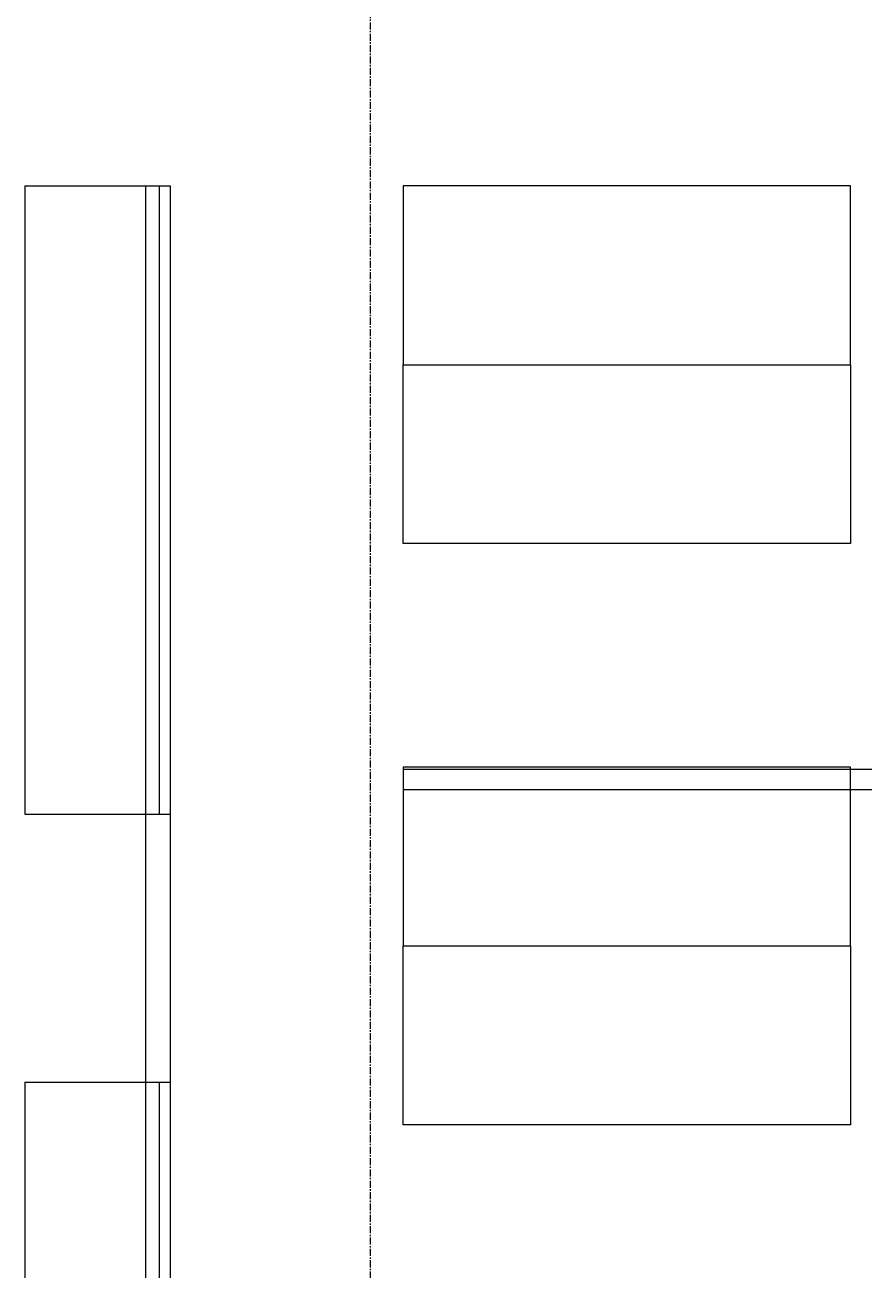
# Model space of a CAD drawing. Header units: millimetres. Extents: x -58291 to 85267, y -25390 to 74943.
# Drawn here: x -10078 to -6325, y 47491 to 53061 of the extents above; entities that cross this region are included whole.
import ezdxf

# ---------------------------------------------------------------- set-up
doc = ezdxf.new("R2010")
doc.units = ezdxf.units.MM
doc.linetypes.add('PCENTRE', pattern=[50.8, 31.75, -6.35, 6.35, -6.35])
doc.linetypes.add('PCENTRE2', pattern=[28.575, 19.05, -3.175, 3.175, -3.175])
for name, color, linetype in [('Boundaries_and_building_grids', 140, 'PCENTRE2'), ('SHOPFITTING', 4, 'Continuous'), ('WA', 6, 'Continuous')]:
    doc.layers.add(name, color=color, linetype=linetype)

msp = doc.modelspace()

# ---------------------------------------------------------------- linework, layer by layer
at = {"layer": 'Boundaries_and_building_grids', "color": 140, "linetype": 'PCENTRE', "lineweight": -3}
msp.add_line((-8532.8, -17978), (-8532.8, 67825.7), dxfattribs=at)
at = {"layer": 'SHOPFITTING', "linetype": 'Continuous'}
for p, q in [((-10077.7, 52340.8), (-9477.7, 52340.8)), ((-10077.7, 52340.8), (-10077.7, 49530.8)), ((-9477.7, 52340.8), (-9477.7, 49530.8)), ((-9477.7, 52340.8), (-9427.7, 52340.8)), ((-9427.7, 52340.8), (-9427.7, 49530.8)), ((-8386.5, 52340.8), (-8386.5, 51540.8)), ((-6386.5, 52340.8), (-8386.5, 52340.8)), ((-6386.5, 51540.8), (-6386.5, 52340.8)), ((-8386.5, 51540.8), (-6386.5, 51540.8)), ((-8386.5, 50740.8), (-8386.5, 51540.8)), ((-8386.5, 51540.8), (-6386.5, 51540.8)), ((-6386.5, 51540.8), (-6386.5, 50740.8)), ((-6386.5, 50740.8), (-8386.5, 50740.8)), ((-8386.5, 49740.8), (-8386.5, 48940.8)), ((-6386.5, 49740.8), (-8386.5, 49740.8)), ((-6386.5, 48940.8), (-6386.5, 49740.8)), ((-10077.7, 49530.8), (-9477.7, 49530.8)), ((-9477.7, 49530.8), (-9427.7, 49530.8)), ((-8386.5, 48940.8), (-6386.5, 48940.8)), ((-8386.5, 48940.8), (-6386.5, 48940.8)), ((-8386.5, 48140.8), (-8386.5, 48940.8)), ((-6386.5, 48940.8), (-6386.5, 48140.8)), ((-10077.7, 48330.8), (-9477.7, 48330.8)), ((-10077.7, 48330.8), (-10077.7, 45520.8)), ((-9477.7, 48330.8), (-9477.7, 45520.8)), ((-9477.7, 48330.8), (-9427.7, 48330.8)), ((-9427.7, 48330.8), (-9427.7, 45520.8)), ((-6386.5, 48140.8), (-8386.5, 48140.8))]:
    msp.add_line(p, q, dxfattribs=at)
at = {"layer": 'WA'}
for p, q in [((-9537.7, 45520.8), (-9537.7, 52340.8)), ((-9537.7, 52340.8), (-9427.7, 52340.8)), ((-9427.7, 52340.8), (-9427.7, 45520.8)), ((-8386.5, 49730.8), (-8386.5, 49640.8)), ((-5537.7, 49730.8), (-8386.5, 49730.8)), ((-8386.5, 49640.8), (-5537.7, 49640.8))]:
    msp.add_line(p, q, dxfattribs=at)

doc.saveas('drawing.dxf')
